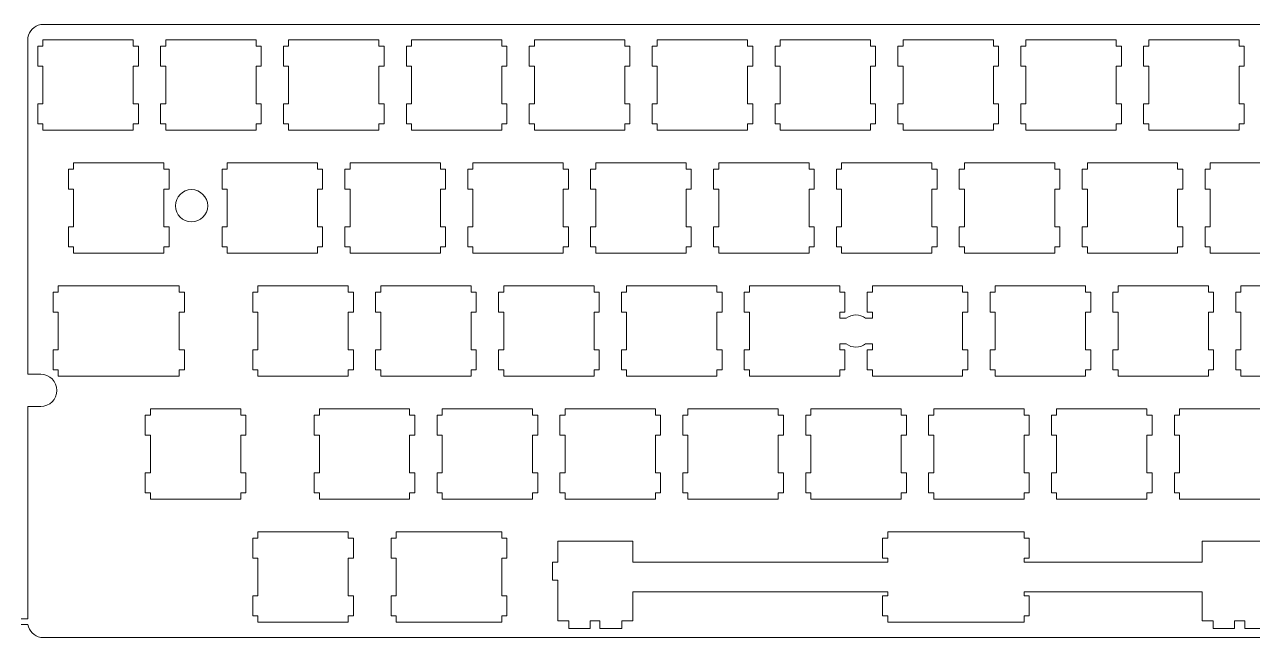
# Model space of a CAD drawing. Extents: x 0 to 572, y 0 to 191.
# Drawn here: x 286 to 476.3, y 0.1 to 95 of the extents above; entities that cross this region are included whole.
import ezdxf

# ---------------------------------------------------------------- set-up
doc = ezdxf.new("R2010")
doc.units = 0
doc.layers.get('0').update_dxf_attribs({"lineweight": 5})

msp = doc.modelspace()

# ---------------------------------------------------------------- linework, layer by layer
for p, q in [((567.85, 95.02), (288.47, 95.03)), ((286.47, 40.86), (286.47, 93.02)), ((288.81, 91.66), (288.01, 91.66)), ((288.01, 91.66), (288.01, 88.56)), ((288.81, 92.66), (288.81, 91.66)), ((302.81, 92.66), (288.81, 92.66)), ((302.81, 91.66), (302.81, 92.66)), ((303.61, 91.66), (302.81, 91.66)), ((303.61, 88.56), (303.61, 91.66)), ((307.86, 91.66), (307.06, 91.66)), ((307.06, 91.66), (307.06, 88.56)), ((307.86, 92.66), (307.86, 91.66)), ((321.86, 92.66), (307.86, 92.66)), ((321.86, 91.66), (321.86, 92.66)), ((322.66, 91.66), (321.86, 91.66)), ((322.66, 88.56), (322.66, 91.66)), ((326.91, 91.66), (326.11, 91.66)), ((326.11, 91.66), (326.11, 88.56)), ((326.91, 92.66), (326.91, 91.66)), ((340.91, 92.66), (326.91, 92.66)), ((340.91, 91.66), (340.91, 92.66)), ((341.71, 91.66), (340.91, 91.66)), ((341.71, 88.56), (341.71, 91.66)), ((345.96, 91.66), (345.16, 91.66)), ((345.16, 91.66), (345.16, 88.56)), ((345.96, 92.66), (345.96, 91.66)), ((359.96, 92.66), (345.96, 92.66)), ((359.96, 91.66), (359.96, 92.66)), ((360.76, 91.66), (359.96, 91.66)), ((360.76, 88.56), (360.76, 91.66)), ((365.01, 91.66), (364.21, 91.66)), ((364.21, 91.66), (364.21, 88.56)), ((365.01, 92.66), (365.01, 91.66)), ((379.01, 92.66), (365.01, 92.66)), ((379.01, 91.66), (379.01, 92.66)), ((379.81, 91.66), (379.01, 91.66)), ((379.81, 88.56), (379.81, 91.66)), ((384.06, 91.66), (383.26, 91.66)), ((383.26, 91.66), (383.26, 88.56)), ((384.06, 92.66), (384.06, 91.66)), ((398.06, 92.66), (384.06, 92.66)), ((398.06, 91.66), (398.06, 92.66)), ((398.86, 91.66), (398.06, 91.66)), ((398.86, 88.56), (398.86, 91.66)), ((403.11, 91.66), (402.31, 91.66)), ((402.31, 91.66), (402.31, 88.56)), ((403.11, 92.66), (403.11, 91.66)), ((417.11, 92.66), (403.11, 92.66)), ((417.11, 91.66), (417.11, 92.66)), ((417.91, 91.66), (417.11, 91.66)), ((417.91, 88.56), (417.91, 91.66)), ((422.16, 91.66), (421.36, 91.66)), ((421.36, 91.66), (421.36, 88.56)), ((422.16, 92.66), (422.16, 91.66)), ((436.16, 92.66), (422.16, 92.66)), ((436.16, 91.66), (436.16, 92.66)), ((436.96, 91.66), (436.16, 91.66)), ((436.96, 88.56), (436.96, 91.66)), ((441.21, 91.66), (440.41, 91.66)), ((440.41, 91.66), (440.41, 88.56)), ((441.21, 92.66), (441.21, 91.66)), ((455.21, 92.66), (441.21, 92.66)), ((455.21, 91.66), (455.21, 92.66)), ((456.01, 91.66), (455.21, 91.66)), ((456.01, 88.56), (456.01, 91.66)), ((460.26, 91.66), (459.46, 91.66)), ((459.46, 91.66), (459.46, 88.56)), ((460.26, 92.66), (460.26, 91.66)), ((474.26, 92.66), (460.26, 92.66)), ((474.26, 91.66), (474.26, 92.66)), ((475.06, 91.66), (474.26, 91.66)), ((475.06, 88.56), (475.06, 91.66)), ((288.01, 88.56), (288.81, 88.56)), ((288.81, 88.56), (288.81, 82.76)), ((302.81, 82.76), (302.81, 88.56)), ((302.81, 88.56), (303.61, 88.56)), ((307.06, 88.56), (307.86, 88.56)), ((307.86, 88.56), (307.86, 82.76)), ((321.86, 82.76), (321.86, 88.56)), ((321.86, 88.56), (322.66, 88.56)), ((326.11, 88.56), (326.91, 88.56)), ((326.91, 88.56), (326.91, 82.76)), ((340.91, 82.76), (340.91, 88.56)), ((340.91, 88.56), (341.71, 88.56)), ((345.16, 88.56), (345.96, 88.56)), ((345.96, 88.56), (345.96, 82.76)), ((359.96, 82.76), (359.96, 88.56)), ((359.96, 88.56), (360.76, 88.56)), ((364.21, 88.56), (365.01, 88.56)), ((365.01, 88.56), (365.01, 82.76)), ((379.01, 82.76), (379.01, 88.56)), ((379.01, 88.56), (379.81, 88.56)), ((383.26, 88.56), (384.06, 88.56)), ((384.06, 88.56), (384.06, 82.76)), ((398.06, 82.76), (398.06, 88.56)), ((398.06, 88.56), (398.86, 88.56)), ((402.31, 88.56), (403.11, 88.56)), ((403.11, 88.56), (403.11, 82.76)), ((417.11, 82.76), (417.11, 88.56)), ((417.11, 88.56), (417.91, 88.56)), ((421.36, 88.56), (422.16, 88.56)), ((422.16, 88.56), (422.16, 82.76)), ((436.16, 82.76), (436.16, 88.56)), ((436.16, 88.56), (436.96, 88.56)), ((440.41, 88.56), (441.21, 88.56)), ((441.21, 88.56), (441.21, 82.76)), ((455.21, 82.76), (455.21, 88.56)), ((455.21, 88.56), (456.01, 88.56)), ((459.46, 88.56), (460.26, 88.56)), ((460.26, 88.56), (460.26, 82.76)), ((474.26, 82.76), (474.26, 88.56)), ((474.26, 88.56), (475.06, 88.56)), ((288.81, 82.76), (288.01, 82.76)), ((288.01, 82.76), (288.01, 79.66)), ((303.61, 82.76), (302.81, 82.76)), ((303.61, 79.66), (303.61, 82.76)), ((307.86, 82.76), (307.06, 82.76)), ((307.06, 82.76), (307.06, 79.66)), ((322.66, 82.76), (321.86, 82.76)), ((322.66, 79.66), (322.66, 82.76)), ((326.91, 82.76), (326.11, 82.76)), ((326.11, 82.76), (326.11, 79.66)), ((341.71, 82.76), (340.91, 82.76)), ((341.71, 79.66), (341.71, 82.76)), ((345.96, 82.76), (345.16, 82.76)), ((345.16, 82.76), (345.16, 79.66)), ((360.76, 82.76), (359.96, 82.76)), ((360.76, 79.66), (360.76, 82.76)), ((365.01, 82.76), (364.21, 82.76)), ((364.21, 82.76), (364.21, 79.66)), ((379.81, 82.76), (379.01, 82.76)), ((379.81, 79.66), (379.81, 82.76)), ((384.06, 82.76), (383.26, 82.76)), ((383.26, 82.76), (383.26, 79.66)), ((398.86, 82.76), (398.06, 82.76)), ((398.86, 79.66), (398.86, 82.76)), ((403.11, 82.76), (402.31, 82.76)), ((402.31, 82.76), (402.31, 79.66)), ((417.91, 82.76), (417.11, 82.76)), ((417.91, 79.66), (417.91, 82.76)), ((422.16, 82.76), (421.36, 82.76)), ((421.36, 82.76), (421.36, 79.66)), ((436.96, 82.76), (436.16, 82.76)), ((436.96, 79.66), (436.96, 82.76)), ((441.21, 82.76), (440.41, 82.76)), ((440.41, 82.76), (440.41, 79.66)), ((456.01, 82.76), (455.21, 82.76)), ((456.01, 79.66), (456.01, 82.76)), ((460.26, 82.76), (459.46, 82.76)), ((459.46, 82.76), (459.46, 79.66)), ((475.06, 82.76), (474.26, 82.76)), ((475.06, 79.66), (475.06, 82.76)), ((288.01, 79.66), (288.81, 79.66)), ((288.81, 79.66), (288.81, 78.66)), ((288.81, 78.66), (302.81, 78.66)), ((302.81, 78.66), (302.81, 79.66)), ((302.81, 79.66), (303.61, 79.66)), ((307.06, 79.66), (307.86, 79.66)), ((307.86, 79.66), (307.86, 78.66)), ((307.86, 78.66), (321.86, 78.66)), ((321.86, 78.66), (321.86, 79.66)), ((321.86, 79.66), (322.66, 79.66)), ((326.11, 79.66), (326.91, 79.66)), ((326.91, 79.66), (326.91, 78.66)), ((326.91, 78.66), (340.91, 78.66)), ((340.91, 78.66), (340.91, 79.66)), ((340.91, 79.66), (341.71, 79.66)), ((345.16, 79.66), (345.96, 79.66)), ((345.96, 79.66), (345.96, 78.66)), ((345.96, 78.66), (359.96, 78.66)), ((359.96, 78.66), (359.96, 79.66)), ((359.96, 79.66), (360.76, 79.66)), ((364.21, 79.66), (365.01, 79.66)), ((365.01, 79.66), (365.01, 78.66)), ((365.01, 78.66), (379.01, 78.66)), ((379.01, 78.66), (379.01, 79.66)), ((379.01, 79.66), (379.81, 79.66)), ((383.26, 79.66), (384.06, 79.66)), ((384.06, 79.66), (384.06, 78.66)), ((384.06, 78.66), (398.06, 78.66)), ((398.06, 78.66), (398.06, 79.66)), ((398.06, 79.66), (398.86, 79.66)), ((402.31, 79.66), (403.11, 79.66)), ((403.11, 79.66), (403.11, 78.66)), ((403.11, 78.66), (417.11, 78.66)), ((417.11, 78.66), (417.11, 79.66)), ((417.11, 79.66), (417.91, 79.66)), ((421.36, 79.66), (422.16, 79.66)), ((422.16, 79.66), (422.16, 78.66)), ((422.16, 78.66), (436.16, 78.66)), ((436.16, 78.66), (436.16, 79.66)), ((436.16, 79.66), (436.96, 79.66)), ((440.41, 79.66), (441.21, 79.66)), ((441.21, 79.66), (441.21, 78.66)), ((441.21, 78.66), (455.21, 78.66)), ((455.21, 78.66), (455.21, 79.66)), ((455.21, 79.66), (456.01, 79.66)), ((459.46, 79.66), (460.26, 79.66)), ((460.26, 79.66), (460.26, 78.66)), ((460.26, 78.66), (474.26, 78.66)), ((474.26, 78.66), (474.26, 79.66)), ((474.26, 79.66), (475.06, 79.66)), ((293.57, 72.61), (292.77, 72.61)), ((292.77, 72.61), (292.77, 69.51)), ((293.57, 73.61), (293.57, 72.61)), ((307.57, 73.61), (293.57, 73.61)), ((307.57, 72.61), (307.57, 73.61)), ((308.37, 72.61), (307.57, 72.61)), ((308.37, 69.51), (308.37, 72.61)), ((317.38, 72.61), (316.58, 72.61)), ((316.58, 72.61), (316.58, 69.51)), ((317.38, 73.61), (317.38, 72.61)), ((331.38, 73.61), (317.38, 73.61)), ((331.38, 72.61), (331.38, 73.61)), ((332.18, 72.61), (331.38, 72.61)), ((332.18, 69.51), (332.18, 72.61)), ((336.43, 72.61), (335.63, 72.61)), ((335.63, 72.61), (335.63, 69.51)), ((336.43, 73.61), (336.43, 72.61)), ((350.43, 73.61), (336.43, 73.61)), ((350.43, 72.61), (350.43, 73.61)), ((351.23, 72.61), (350.43, 72.61)), ((351.23, 69.51), (351.23, 72.61)), ((355.48, 72.61), (354.68, 72.61)), ((354.68, 72.61), (354.68, 69.51)), ((355.48, 73.61), (355.48, 72.61)), ((369.48, 73.61), (355.48, 73.61)), ((369.48, 72.61), (369.48, 73.61)), ((370.28, 72.61), (369.48, 72.61)), ((370.28, 69.51), (370.28, 72.61)), ((374.53, 72.61), (373.73, 72.61)), ((373.73, 72.61), (373.73, 69.51)), ((374.53, 73.61), (374.53, 72.61)), ((388.53, 73.61), (374.53, 73.61)), ((388.53, 72.61), (388.53, 73.61)), ((389.33, 72.61), (388.53, 72.61)), ((389.33, 69.51), (389.33, 72.61)), ((393.58, 72.61), (392.78, 72.61)), ((392.78, 72.61), (392.78, 69.51)), ((393.58, 73.61), (393.58, 72.61)), ((407.58, 73.61), (393.58, 73.61)), ((407.58, 72.61), (407.58, 73.61)), ((408.38, 72.61), (407.58, 72.61)), ((408.38, 69.51), (408.38, 72.61)), ((412.63, 72.61), (411.83, 72.61)), ((411.83, 72.61), (411.83, 69.51)), ((412.63, 73.61), (412.63, 72.61)), ((426.63, 73.61), (412.63, 73.61)), ((426.63, 72.61), (426.63, 73.61)), ((427.43, 72.61), (426.63, 72.61)), ((427.43, 69.51), (427.43, 72.61)), ((431.68, 72.61), (430.88, 72.61)), ((430.88, 72.61), (430.88, 69.51)), ((431.68, 73.61), (431.68, 72.61)), ((445.68, 73.61), (431.68, 73.61)), ((445.68, 72.61), (445.68, 73.61)), ((446.48, 72.61), (445.68, 72.61)), ((446.48, 69.51), (446.48, 72.61)), ((450.73, 72.61), (449.93, 72.61)), ((449.93, 72.61), (449.93, 69.51)), ((450.73, 73.61), (450.73, 72.61)), ((464.73, 73.61), (450.73, 73.61)), ((464.73, 72.61), (464.73, 73.61)), ((465.53, 72.61), (464.73, 72.61)), ((465.53, 69.51), (465.53, 72.61)), ((469.78, 72.61), (468.98, 72.61)), ((468.98, 72.61), (468.98, 69.51)), ((469.78, 73.61), (469.78, 72.61)), ((483.78, 73.61), (469.78, 73.61)), ((292.77, 69.51), (293.57, 69.51)), ((293.57, 69.51), (293.57, 63.71)), ((307.57, 63.71), (307.57, 69.51)), ((307.57, 69.51), (308.37, 69.51)), ((316.58, 69.51), (317.38, 69.51)), ((317.38, 69.51), (317.38, 63.71)), ((331.38, 63.71), (331.38, 69.51)), ((331.38, 69.51), (332.18, 69.51)), ((335.63, 69.51), (336.43, 69.51)), ((336.43, 69.51), (336.43, 63.71)), ((350.43, 63.71), (350.43, 69.51)), ((350.43, 69.51), (351.23, 69.51)), ((354.68, 69.51), (355.48, 69.51)), ((355.48, 69.51), (355.48, 63.71)), ((369.48, 63.71), (369.48, 69.51)), ((369.48, 69.51), (370.28, 69.51)), ((373.73, 69.51), (374.53, 69.51)), ((374.53, 69.51), (374.53, 63.71)), ((388.53, 63.71), (388.53, 69.51)), ((388.53, 69.51), (389.33, 69.51)), ((392.78, 69.51), (393.58, 69.51)), ((393.58, 69.51), (393.58, 63.71)), ((407.58, 63.71), (407.58, 69.51)), ((407.58, 69.51), (408.38, 69.51)), ((411.83, 69.51), (412.63, 69.51)), ((412.63, 69.51), (412.63, 63.71)), ((426.63, 63.71), (426.63, 69.51)), ((426.63, 69.51), (427.43, 69.51)), ((430.88, 69.51), (431.68, 69.51)), ((431.68, 69.51), (431.68, 63.71)), ((445.68, 63.71), (445.68, 69.51)), ((445.68, 69.51), (446.48, 69.51)), ((449.93, 69.51), (450.73, 69.51)), ((450.73, 69.51), (450.73, 63.71)), ((464.73, 63.71), (464.73, 69.51)), ((464.73, 69.51), (465.53, 69.51)), ((468.98, 69.51), (469.78, 69.51)), ((469.78, 69.51), (469.78, 63.71)), ((293.57, 63.71), (292.77, 63.71)), ((292.77, 63.71), (292.77, 60.61)), ((308.37, 63.71), (307.57, 63.71)), ((308.37, 60.61), (308.37, 63.71)), ((317.38, 63.71), (316.58, 63.71)), ((316.58, 63.71), (316.58, 60.61)), ((332.18, 63.71), (331.38, 63.71)), ((332.18, 60.61), (332.18, 63.71)), ((336.43, 63.71), (335.63, 63.71)), ((335.63, 63.71), (335.63, 60.61)), ((351.23, 63.71), (350.43, 63.71)), ((351.23, 60.61), (351.23, 63.71)), ((355.48, 63.71), (354.68, 63.71)), ((354.68, 63.71), (354.68, 60.61)), ((370.28, 63.71), (369.48, 63.71)), ((370.28, 60.61), (370.28, 63.71)), ((374.53, 63.71), (373.73, 63.71)), ((373.73, 63.71), (373.73, 60.61)), ((389.33, 63.71), (388.53, 63.71)), ((389.33, 60.61), (389.33, 63.71)), ((393.58, 63.71), (392.78, 63.71)), ((392.78, 63.71), (392.78, 60.61)), ((408.38, 63.71), (407.58, 63.71)), ((408.38, 60.61), (408.38, 63.71)), ((412.63, 63.71), (411.83, 63.71)), ((411.83, 63.71), (411.83, 60.61)), ((427.43, 63.71), (426.63, 63.71)), ((427.43, 60.61), (427.43, 63.71)), ((431.68, 63.71), (430.88, 63.71)), ((430.88, 63.71), (430.88, 60.61)), ((446.48, 63.71), (445.68, 63.71)), ((446.48, 60.61), (446.48, 63.71)), ((450.73, 63.71), (449.93, 63.71)), ((449.93, 63.71), (449.93, 60.61)), ((465.53, 63.71), (464.73, 63.71)), ((465.53, 60.61), (465.53, 63.71)), ((469.78, 63.71), (468.98, 63.71)), ((468.98, 63.71), (468.98, 60.61)), ((292.77, 60.61), (293.57, 60.61)), ((293.57, 60.61), (293.57, 59.61)), ((293.57, 59.61), (307.57, 59.61)), ((307.57, 59.61), (307.57, 60.61)), ((307.57, 60.61), (308.37, 60.61)), ((316.58, 60.61), (317.38, 60.61)), ((317.38, 60.61), (317.38, 59.61)), ((317.38, 59.61), (331.38, 59.61)), ((331.38, 59.61), (331.38, 60.61)), ((331.38, 60.61), (332.18, 60.61)), ((335.63, 60.61), (336.43, 60.61)), ((336.43, 60.61), (336.43, 59.61)), ((336.43, 59.61), (350.43, 59.61)), ((350.43, 59.61), (350.43, 60.61)), ((350.43, 60.61), (351.23, 60.61)), ((354.68, 60.61), (355.48, 60.61)), ((355.48, 60.61), (355.48, 59.61)), ((355.48, 59.61), (369.48, 59.61)), ((369.48, 59.61), (369.48, 60.61)), ((369.48, 60.61), (370.28, 60.61)), ((373.73, 60.61), (374.53, 60.61)), ((374.53, 60.61), (374.53, 59.61)), ((374.53, 59.61), (388.53, 59.61)), ((388.53, 59.61), (388.53, 60.61)), ((388.53, 60.61), (389.33, 60.61)), ((392.78, 60.61), (393.58, 60.61)), ((393.58, 60.61), (393.58, 59.61)), ((393.58, 59.61), (407.58, 59.61)), ((407.58, 59.61), (407.58, 60.61)), ((407.58, 60.61), (408.38, 60.61)), ((411.83, 60.61), (412.63, 60.61)), ((412.63, 60.61), (412.63, 59.61)), ((412.63, 59.61), (426.63, 59.61)), ((426.63, 59.61), (426.63, 60.61)), ((426.63, 60.61), (427.43, 60.61)), ((430.88, 60.61), (431.68, 60.61)), ((431.68, 60.61), (431.68, 59.61)), ((431.68, 59.61), (445.68, 59.61)), ((445.68, 59.61), (445.68, 60.61)), ((445.68, 60.61), (446.48, 60.61)), ((449.93, 60.61), (450.73, 60.61)), ((450.73, 60.61), (450.73, 59.61)), ((450.73, 59.61), (464.73, 59.61)), ((464.73, 59.61), (464.73, 60.61)), ((464.73, 60.61), (465.53, 60.61)), ((468.98, 60.61), (469.78, 60.61)), ((469.78, 60.61), (469.78, 59.61)), ((469.78, 59.61), (483.78, 59.61)), ((291.19, 53.56), (290.39, 53.56)), ((290.39, 53.56), (290.39, 50.46)), ((291.19, 54.56), (291.19, 53.56)), ((305.19, 54.56), (291.19, 54.56)), ((305.19, 54.56), (309.95, 54.56)), ((309.95, 54.56), (309.95, 53.56)), ((309.95, 53.56), (310.75, 53.56)), ((310.75, 53.56), (310.75, 50.46)), ((322.15, 53.56), (321.35, 53.56)), ((321.35, 53.56), (321.35, 50.46)), ((322.15, 54.56), (322.15, 53.56)), ((336.15, 54.56), (322.15, 54.56)), ((336.15, 53.56), (336.15, 54.56)), ((336.94, 53.56), (336.15, 53.56)), ((336.94, 50.46), (336.94, 53.56)), ((341.19, 53.56), (340.4, 53.56)), ((340.4, 53.56), (340.4, 50.46)), ((341.19, 54.56), (341.19, 53.56)), ((355.2, 54.56), (341.19, 54.56)), ((355.2, 53.56), (355.2, 54.56)), ((356, 53.56), (355.2, 53.56)), ((356, 50.46), (356, 53.56)), ((360.25, 53.56), (359.45, 53.56)), ((359.45, 53.56), (359.45, 50.46)), ((360.25, 54.56), (360.25, 53.56)), ((374.25, 54.56), (360.25, 54.56)), ((374.25, 53.56), (374.25, 54.56)), ((375.05, 53.56), (374.25, 53.56)), ((375.05, 50.46), (375.05, 53.56)), ((379.3, 53.56), (378.5, 53.56)), ((378.5, 53.56), (378.5, 50.46)), ((379.3, 54.56), (379.3, 53.56)), ((393.3, 54.56), (379.3, 54.56)), ((393.3, 53.56), (393.3, 54.56)), ((394.1, 53.56), (393.3, 53.56)), ((394.1, 50.46), (394.1, 53.56)), ((398.34, 53.56), (397.55, 53.56)), ((397.55, 53.56), (397.55, 50.46)), ((398.34, 54.56), (398.34, 53.56)), ((412.35, 54.56), (398.34, 54.56)), ((412.35, 53.56), (412.35, 54.56)), ((413.15, 53.56), (412.35, 53.56)), ((413.15, 50.46), (413.15, 53.56)), ((417.4, 53.56), (416.59, 53.56)), ((416.59, 53.56), (416.59, 50.46)), ((417.4, 54.56), (417.4, 53.56)), ((431.4, 54.56), (417.4, 54.56)), ((431.4, 53.56), (431.4, 54.56)), ((432.2, 53.56), (431.4, 53.56)), ((432.2, 50.46), (432.2, 53.56)), ((436.45, 53.56), (435.65, 53.56)), ((435.65, 53.56), (435.65, 50.46)), ((436.45, 54.56), (436.45, 53.56)), ((450.45, 54.56), (436.45, 54.56)), ((450.45, 53.56), (450.45, 54.56)), ((451.25, 53.56), (450.45, 53.56)), ((451.25, 50.46), (451.25, 53.56)), ((455.5, 53.56), (454.7, 53.56)), ((454.7, 53.56), (454.7, 50.46)), ((455.5, 54.56), (455.5, 53.56)), ((469.5, 54.56), (455.5, 54.56)), ((469.5, 53.56), (469.5, 54.56)), ((470.3, 53.56), (469.5, 53.56)), ((470.3, 50.46), (470.3, 53.56)), ((474.55, 53.56), (473.75, 53.56)), ((473.75, 53.56), (473.75, 50.46)), ((474.55, 54.56), (474.55, 53.56)), ((488.55, 54.56), (474.55, 54.56)), ((290.39, 50.46), (291.19, 50.46)), ((291.19, 50.46), (291.19, 44.66)), ((310.75, 50.46), (309.95, 50.46)), ((309.95, 50.46), (309.95, 44.66)), ((321.35, 50.46), (322.15, 50.46)), ((322.15, 50.46), (322.15, 44.66)), ((336.15, 44.66), (336.15, 50.46)), ((336.15, 50.46), (336.94, 50.46)), ((340.4, 50.46), (341.19, 50.46)), ((341.19, 50.46), (341.19, 44.66)), ((355.2, 44.66), (355.2, 50.46)), ((355.2, 50.46), (356, 50.46)), ((359.45, 50.46), (360.25, 50.46)), ((360.25, 50.46), (360.25, 44.66)), ((374.25, 44.66), (374.25, 50.46)), ((374.25, 50.46), (375.05, 50.46)), ((378.5, 50.46), (379.3, 50.46)), ((379.3, 50.46), (379.3, 44.66)), ((393.3, 44.66), (393.3, 50.46)), ((393.3, 50.46), (394.1, 50.46)), ((397.55, 50.46), (398.34, 50.46)), ((398.34, 50.46), (398.34, 44.66)), ((412.35, 50.46), (413.15, 50.46)), ((412.35, 49.56), (412.35, 50.46)), ((412.35, 49.56), (412.35, 49.56)), ((413.36, 49.56), (412.35, 49.56)), ((416.36, 49.56), (417.4, 49.56)), ((416.59, 50.46), (417.4, 50.46)), ((417.4, 49.56), (417.4, 50.46)), ((431.4, 44.66), (431.4, 50.46)), ((431.4, 50.46), (432.2, 50.46)), ((435.65, 50.46), (436.45, 50.46)), ((436.45, 50.46), (436.45, 44.66)), ((450.45, 44.66), (450.45, 50.46)), ((450.45, 50.46), (451.25, 50.46)), ((454.7, 50.46), (455.5, 50.46)), ((455.5, 50.46), (455.5, 44.66)), ((469.5, 44.66), (469.5, 50.46)), ((469.5, 50.46), (470.3, 50.46)), ((473.75, 50.46), (474.55, 50.46)), ((474.55, 50.46), (474.55, 44.66)), ((291.19, 44.66), (290.39, 44.66)), ((290.39, 44.66), (290.39, 41.56)), ((309.95, 44.66), (310.75, 44.66)), ((310.75, 44.66), (310.75, 41.56)), ((322.15, 44.66), (321.35, 44.66)), ((321.35, 44.66), (321.35, 41.56)), ((336.94, 44.66), (336.15, 44.66)), ((336.94, 41.56), (336.94, 44.66)), ((341.19, 44.66), (340.4, 44.66)), ((340.4, 44.66), (340.4, 41.56)), ((356, 44.66), (355.2, 44.66)), ((356, 41.56), (356, 44.66)), ((360.25, 44.66), (359.45, 44.66)), ((359.45, 44.66), (359.45, 41.56)), ((375.05, 44.66), (374.25, 44.66)), ((375.05, 41.56), (375.05, 44.66)), ((379.3, 44.66), (378.5, 44.66)), ((378.5, 44.66), (378.5, 41.56)), ((394.1, 44.66), (393.3, 44.66)), ((394.1, 41.56), (394.1, 44.66)), ((398.34, 44.66), (397.55, 44.66)), ((397.55, 44.66), (397.55, 41.56)), ((413.36, 45.56), (412.35, 45.56)), ((412.35, 45.56), (412.35, 44.66)), ((413.15, 44.66), (412.35, 44.66)), ((413.15, 41.56), (413.15, 44.66)), ((416.36, 45.56), (417.4, 45.56)), ((417.4, 44.66), (416.59, 44.66)), ((416.59, 44.66), (416.59, 41.56)), ((417.4, 45.56), (417.4, 44.66)), ((432.2, 44.66), (431.4, 44.66)), ((432.2, 41.56), (432.2, 44.66)), ((436.45, 44.66), (435.65, 44.66)), ((435.65, 44.66), (435.65, 41.56)), ((451.25, 44.66), (450.45, 44.66)), ((451.25, 41.56), (451.25, 44.66)), ((455.5, 44.66), (454.7, 44.66)), ((454.7, 44.66), (454.7, 41.56)), ((470.3, 44.66), (469.5, 44.66)), ((470.3, 41.56), (470.3, 44.66)), ((474.55, 44.66), (473.75, 44.66)), ((473.75, 44.66), (473.75, 41.56)), ((288.47, 40.86), (286.47, 40.86)), ((290.39, 41.56), (291.19, 41.56)), ((291.19, 41.56), (291.19, 40.56)), ((291.19, 40.56), (305.19, 40.56)), ((309.95, 40.56), (305.19, 40.56)), ((310.75, 41.56), (309.95, 41.56)), ((309.95, 41.56), (309.95, 40.56)), ((321.35, 41.56), (322.15, 41.56)), ((322.15, 41.56), (322.15, 40.56)), ((322.15, 40.56), (336.15, 40.56)), ((336.15, 40.56), (336.15, 41.56)), ((336.15, 41.56), (336.94, 41.56)), ((340.4, 41.56), (341.19, 41.56)), ((341.19, 41.56), (341.19, 40.56)), ((341.19, 40.56), (355.2, 40.56)), ((355.2, 40.56), (355.2, 41.56)), ((355.2, 41.56), (356, 41.56)), ((359.45, 41.56), (360.25, 41.56)), ((360.25, 41.56), (360.25, 40.56)), ((360.25, 40.56), (374.25, 40.56)), ((374.25, 40.56), (374.25, 41.56)), ((374.25, 41.56), (375.05, 41.56)), ((378.5, 41.56), (379.3, 41.56)), ((379.3, 41.56), (379.3, 40.56)), ((379.3, 40.56), (393.3, 40.56)), ((393.3, 40.56), (393.3, 41.56)), ((393.3, 41.56), (394.1, 41.56)), ((397.55, 41.56), (398.34, 41.56)), ((398.34, 41.56), (398.34, 40.56)), ((398.34, 40.56), (412.35, 40.56)), ((412.35, 40.56), (412.35, 41.56)), ((412.35, 41.56), (413.15, 41.56)), ((416.59, 41.56), (417.4, 41.56)), ((417.4, 41.56), (417.4, 40.56)), ((417.4, 40.56), (431.4, 40.56)), ((431.4, 40.56), (431.4, 41.56)), ((431.4, 41.56), (432.2, 41.56)), ((435.65, 41.56), (436.45, 41.56)), ((436.45, 41.56), (436.45, 40.56)), ((436.45, 40.56), (450.45, 40.56)), ((450.45, 40.56), (450.45, 41.56)), ((450.45, 41.56), (451.25, 41.56)), ((454.7, 41.56), (455.5, 41.56)), ((455.5, 41.56), (455.5, 40.56)), ((455.5, 40.56), (469.5, 40.56)), ((469.5, 40.56), (469.5, 41.56)), ((469.5, 41.56), (470.3, 41.56)), ((473.75, 41.56), (474.55, 41.56)), ((474.55, 41.56), (474.55, 40.56)), ((474.55, 40.56), (488.55, 40.56)), ((288.47, 35.86), (286.47, 35.86)), ((286.47, 35.86), (286.47, 3)), ((305.48, 34.51), (304.68, 34.51)), ((304.68, 34.51), (304.68, 31.41)), ((305.48, 35.51), (305.48, 34.51)), ((319.48, 35.51), (305.48, 35.51)), ((319.48, 34.51), (319.48, 35.51)), ((320.28, 34.51), (319.48, 34.51)), ((320.28, 31.41), (320.28, 34.51)), ((331.67, 34.51), (330.87, 34.51)), ((330.87, 34.51), (330.87, 31.41)), ((331.67, 35.51), (331.67, 34.51)), ((345.67, 35.51), (331.67, 35.51)), ((345.67, 34.51), (345.67, 35.51)), ((346.47, 34.51), (345.67, 34.51)), ((346.47, 31.41), (346.47, 34.51)), ((350.72, 34.51), (349.92, 34.51)), ((349.92, 34.51), (349.92, 31.41)), ((350.72, 35.51), (350.72, 34.51)), ((364.72, 35.51), (350.72, 35.51)), ((364.72, 34.51), (364.72, 35.51)), ((365.52, 34.51), (364.72, 34.51)), ((365.52, 31.41), (365.52, 34.51)), ((369.77, 34.51), (368.97, 34.51)), ((368.97, 34.51), (368.97, 31.41)), ((369.77, 35.51), (369.77, 34.51)), ((383.77, 35.51), (369.77, 35.51)), ((383.77, 34.51), (383.77, 35.51)), ((384.57, 34.51), (383.77, 34.51)), ((384.57, 31.41), (384.57, 34.51)), ((388.82, 34.51), (388.02, 34.51)), ((388.02, 34.51), (388.02, 31.41)), ((388.82, 35.51), (388.82, 34.51)), ((402.82, 35.51), (388.82, 35.51)), ((402.82, 34.51), (402.82, 35.51)), ((403.62, 34.51), (402.82, 34.51)), ((403.62, 31.41), (403.62, 34.51)), ((407.87, 34.51), (407.07, 34.51)), ((407.07, 34.51), (407.07, 31.41)), ((407.87, 35.51), (407.87, 34.51)), ((421.87, 35.51), (407.87, 35.51)), ((421.87, 34.51), (421.87, 35.51)), ((422.67, 34.51), (421.87, 34.51)), ((422.67, 31.41), (422.67, 34.51)), ((426.92, 34.51), (426.12, 34.51)), ((426.12, 34.51), (426.12, 31.41)), ((426.92, 35.51), (426.92, 34.51)), ((440.92, 35.51), (426.92, 35.51)), ((440.92, 34.51), (440.92, 35.51)), ((441.72, 34.51), (440.92, 34.51)), ((441.72, 31.41), (441.72, 34.51)), ((445.97, 34.51), (445.17, 34.51)), ((445.17, 34.51), (445.17, 31.41)), ((445.97, 35.51), (445.97, 34.51)), ((459.97, 35.51), (445.97, 35.51)), ((459.97, 34.51), (459.97, 35.51)), ((460.77, 34.51), (459.97, 34.51)), ((460.77, 31.41), (460.77, 34.51)), ((465.02, 34.51), (464.22, 34.51)), ((464.22, 34.51), (464.22, 31.41)), ((465.02, 35.51), (465.02, 34.51)), ((479.02, 35.51), (465.02, 35.51)), ((304.68, 31.41), (305.48, 31.41)), ((305.48, 31.41), (305.48, 25.61)), ((319.48, 25.61), (319.48, 31.41)), ((319.48, 31.41), (320.28, 31.41)), ((330.87, 31.41), (331.67, 31.41)), ((331.67, 31.41), (331.67, 25.61)), ((345.67, 25.61), (345.67, 31.41)), ((345.67, 31.41), (346.47, 31.41)), ((349.92, 31.41), (350.72, 31.41)), ((350.72, 31.41), (350.72, 25.61)), ((364.72, 25.61), (364.72, 31.41)), ((364.72, 31.41), (365.52, 31.41)), ((368.97, 31.41), (369.77, 31.41)), ((369.77, 31.41), (369.77, 25.61)), ((383.77, 25.61), (383.77, 31.41)), ((383.77, 31.41), (384.57, 31.41)), ((388.02, 31.41), (388.82, 31.41)), ((388.82, 31.41), (388.82, 25.61)), ((402.82, 25.61), (402.82, 31.41)), ((402.82, 31.41), (403.62, 31.41)), ((407.07, 31.41), (407.87, 31.41)), ((407.87, 31.41), (407.87, 25.61)), ((421.87, 25.61), (421.87, 31.41)), ((421.87, 31.41), (422.67, 31.41)), ((426.12, 31.41), (426.92, 31.41)), ((426.92, 31.41), (426.92, 25.61)), ((440.92, 25.61), (440.92, 31.41)), ((440.92, 31.41), (441.72, 31.41)), ((445.17, 31.41), (445.97, 31.41)), ((445.97, 31.41), (445.97, 25.61)), ((459.97, 25.61), (459.97, 31.41)), ((459.97, 31.41), (460.77, 31.41)), ((464.22, 31.41), (465.02, 31.41)), ((465.02, 31.41), (465.02, 25.61)), ((305.48, 25.61), (304.68, 25.61)), ((304.68, 25.61), (304.68, 22.51)), ((320.28, 25.61), (319.48, 25.61)), ((320.28, 22.51), (320.28, 25.61)), ((331.67, 25.61), (330.87, 25.61)), ((330.87, 25.61), (330.87, 22.51)), ((346.47, 25.61), (345.67, 25.61)), ((346.47, 22.51), (346.47, 25.61)), ((350.72, 25.61), (349.92, 25.61)), ((349.92, 25.61), (349.92, 22.51)), ((365.52, 25.61), (364.72, 25.61)), ((365.52, 22.51), (365.52, 25.61)), ((369.77, 25.61), (368.97, 25.61)), ((368.97, 25.61), (368.97, 22.51)), ((384.57, 25.61), (383.77, 25.61)), ((384.57, 22.51), (384.57, 25.61)), ((388.82, 25.61), (388.02, 25.61)), ((388.02, 25.61), (388.02, 22.51)), ((403.62, 25.61), (402.82, 25.61)), ((403.62, 22.51), (403.62, 25.61)), ((407.87, 25.61), (407.07, 25.61)), ((407.07, 25.61), (407.07, 22.51)), ((422.67, 25.61), (421.87, 25.61)), ((422.67, 22.51), (422.67, 25.61)), ((426.92, 25.61), (426.12, 25.61)), ((426.12, 25.61), (426.12, 22.51)), ((441.72, 25.61), (440.92, 25.61)), ((441.72, 22.51), (441.72, 25.61)), ((445.97, 25.61), (445.17, 25.61)), ((445.17, 25.61), (445.17, 22.51)), ((460.77, 25.61), (459.97, 25.61)), ((460.77, 22.51), (460.77, 25.61)), ((465.02, 25.61), (464.22, 25.61)), ((464.22, 25.61), (464.22, 22.51)), ((304.68, 22.51), (305.48, 22.51)), ((305.48, 22.51), (305.48, 21.51)), ((305.48, 21.51), (319.48, 21.51)), ((319.48, 21.51), (319.48, 22.51)), ((319.48, 22.51), (320.28, 22.51)), ((330.87, 22.51), (331.67, 22.51)), ((331.67, 22.51), (331.67, 21.51)), ((331.67, 21.51), (345.67, 21.51)), ((345.67, 21.51), (345.67, 22.51)), ((345.67, 22.51), (346.47, 22.51)), ((349.92, 22.51), (350.72, 22.51)), ((350.72, 22.51), (350.72, 21.51)), ((350.72, 21.51), (364.72, 21.51)), ((364.72, 21.51), (364.72, 22.51)), ((364.72, 22.51), (365.52, 22.51)), ((368.97, 22.51), (369.77, 22.51)), ((369.77, 22.51), (369.77, 21.51)), ((369.77, 21.51), (383.77, 21.51)), ((383.77, 21.51), (383.77, 22.51)), ((383.77, 22.51), (384.57, 22.51)), ((388.02, 22.51), (388.82, 22.51)), ((388.82, 22.51), (388.82, 21.51)), ((388.82, 21.51), (402.82, 21.51)), ((402.82, 21.51), (402.82, 22.51)), ((402.82, 22.51), (403.62, 22.51)), ((407.07, 22.51), (407.87, 22.51)), ((407.87, 22.51), (407.87, 21.51)), ((407.87, 21.51), (421.87, 21.51)), ((421.87, 21.51), (421.87, 22.51)), ((421.87, 22.51), (422.67, 22.51)), ((426.12, 22.51), (426.92, 22.51)), ((426.92, 22.51), (426.92, 21.51)), ((426.92, 21.51), (440.92, 21.51)), ((440.92, 21.51), (440.92, 22.51)), ((440.92, 22.51), (441.72, 22.51)), ((445.17, 22.51), (445.97, 22.51)), ((445.97, 22.51), (445.97, 21.51)), ((445.97, 21.51), (459.97, 21.51)), ((459.97, 21.51), (459.97, 22.51)), ((459.97, 22.51), (460.77, 22.51)), ((464.22, 22.51), (465.02, 22.51)), ((465.02, 22.51), (465.02, 21.51)), ((465.02, 21.51), (479.02, 21.51)), ((322.15, 15.46), (321.35, 15.46)), ((321.35, 15.46), (321.35, 12.36)), ((336.15, 16.46), (322.15, 16.46)), ((322.15, 16.46), (322.15, 15.46)), ((336.15, 15.46), (336.15, 16.46)), ((336.94, 15.46), (336.15, 15.46)), ((336.94, 12.36), (336.94, 15.46)), ((343.58, 15.46), (342.78, 15.46)), ((342.78, 15.46), (342.78, 12.36)), ((343.58, 16.46), (343.58, 15.46)), ((359.96, 16.46), (343.58, 16.46)), ((359.96, 15.46), (359.96, 16.46)), ((360.76, 15.46), (359.96, 15.46)), ((360.76, 12.36), (360.76, 15.46)), ((419.78, 15.46), (418.98, 15.46)), ((418.98, 15.46), (418.98, 12.36)), ((440.92, 16.46), (419.78, 16.46)), ((419.78, 16.46), (419.78, 15.46)), ((440.92, 15.46), (440.92, 16.46)), ((441.72, 15.46), (440.92, 15.46)), ((441.72, 12.36), (441.72, 15.46)), ((380.27, 14.99), (368.63, 14.99)), ((368.63, 14.99), (368.63, 11.76)), ((380.27, 11.76), (380.27, 14.99)), ((480.15, 14.99), (468.52, 14.99)), ((468.52, 14.99), (468.52, 11.76)), ((321.35, 12.36), (322.15, 12.36)), ((322.15, 12.36), (322.15, 6.56)), ((336.15, 6.56), (336.15, 12.36)), ((336.15, 12.36), (336.94, 12.36)), ((342.78, 12.36), (343.58, 12.36)), ((343.58, 12.36), (343.58, 6.56)), ((359.96, 6.56), (359.96, 12.36)), ((359.96, 12.36), (360.76, 12.36)), ((368.63, 11.76), (367.81, 11.76)), ((367.81, 11.76), (367.81, 8.96)), ((419.78, 11.76), (380.27, 11.76)), ((418.98, 12.36), (419.78, 12.36)), ((419.78, 12.36), (419.78, 11.76)), ((440.92, 11.76), (440.92, 12.36)), ((440.92, 12.36), (441.72, 12.36)), ((468.52, 11.76), (440.92, 11.76)), ((367.81, 8.96), (368.63, 8.96)), ((368.63, 8.96), (368.63, 2.69)), ((322.15, 6.56), (321.35, 6.56)), ((321.35, 6.56), (321.35, 3.46)), ((336.94, 6.56), (336.15, 6.56)), ((336.94, 3.46), (336.94, 6.56)), ((343.58, 6.56), (342.78, 6.56)), ((342.78, 6.56), (342.78, 3.46)), ((360.76, 6.56), (359.96, 6.56)), ((360.76, 3.46), (360.76, 6.56)), ((380.27, 2.69), (380.27, 7.16)), ((380.27, 7.16), (419.78, 7.16)), ((419.78, 6.56), (418.98, 6.56)), ((418.98, 6.56), (418.98, 3.46)), ((419.78, 7.16), (419.78, 6.56)), ((440.92, 6.56), (440.92, 7.16)), ((440.92, 7.16), (468.52, 7.16)), ((441.72, 6.56), (440.92, 6.56)), ((441.72, 3.46), (441.72, 6.56)), ((468.52, 7.16), (468.52, 2.69)), ((285.47, 3), (286.47, 3)), ((285.47, 2.1), (286.47, 2.1)), ((321.35, 3.46), (322.15, 3.46)), ((322.15, 3.46), (322.15, 2.46)), ((322.15, 2.46), (336.15, 2.46)), ((336.15, 2.46), (336.15, 3.46)), ((336.15, 3.46), (336.94, 3.46)), ((342.78, 3.46), (343.58, 3.46)), ((343.58, 3.46), (343.58, 2.46)), ((343.58, 2.46), (359.96, 2.46)), ((359.96, 2.46), (359.96, 3.46)), ((359.96, 3.46), (360.76, 3.46)), ((368.63, 2.69), (370.36, 2.69)), ((370.36, 2.69), (370.36, 1.49)), ((373.66, 1.49), (373.66, 2.69)), ((373.66, 2.69), (375.13, 2.69)), ((375.13, 2.69), (375.13, 1.49)), ((378.55, 1.49), (378.55, 2.69)), ((378.55, 2.69), (380.27, 2.69)), ((418.98, 3.46), (419.78, 3.46)), ((419.78, 3.46), (419.78, 2.46)), ((419.78, 2.46), (440.92, 2.46)), ((440.92, 2.46), (440.92, 3.46)), ((440.92, 3.46), (441.72, 3.46)), ((468.52, 2.69), (470.25, 2.69)), ((470.25, 2.69), (470.25, 1.49)), ((473.55, 1.49), (473.55, 2.69)), ((473.55, 2.69), (475.13, 2.69)), ((475.13, 2.69), (475.13, 1.49)), ((569.85, 0.1), (288.47, 0.1)), ((370.36, 1.49), (373.66, 1.49)), ((375.13, 1.49), (378.55, 1.49)), ((470.25, 1.49), (473.55, 1.49)), ((475.13, 1.49), (478.43, 1.49))]:
    msp.add_line(p, q)
msp.add_circle((311.86, 66.96), 2.5)
for centre, start, end in [((288.93, 92.57), 100.5325, 169.4699), ((414.86, 47.56), 53.1492, 126.8508), ((414.86, 47.56), 233.1492, 306.8508), ((288.47, 38.36), 270, 90), ((288.93, 2.55), 190.5323, 259.4679)]:
    msp.add_arc(centre, 2.5, start, end)

doc.saveas('drawing.dxf')
